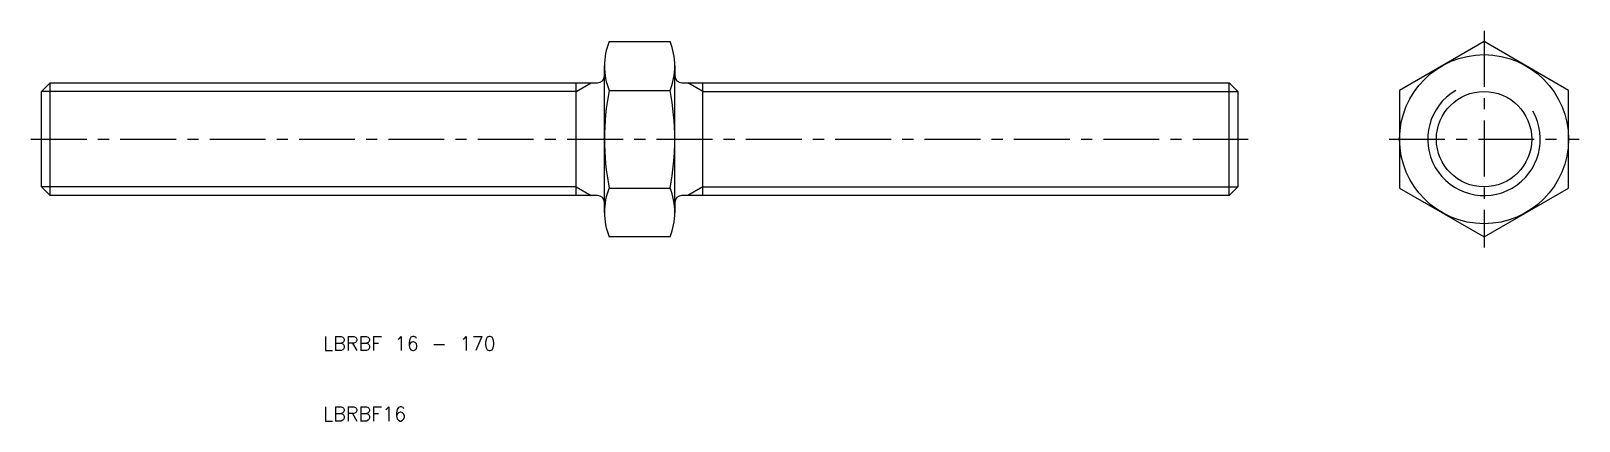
# Model space of a CAD drawing. Extents: x -32 to 188, y 10 to 65.
import ezdxf

# ---------------------------------------------------------------- set-up
doc = ezdxf.new("R2010")
doc.units = 0
doc.header["$LTSCALE"] = 0.25
doc.linetypes.add('CENTER', pattern=[50.8, 31.75, -6.35, 6.35, -6.35])
doc.layers.get('0').update_dxf_attribs({"linetype": 'CONTINUOUS'})
doc.layers.add('CENTER', color=1, linetype='CENTER')
doc.styles.get("Standard").update_dxf_attribs({"font": 'txt.shx', "bigfont": 'extfont.shx'})

msp = doc.modelspace()

# ---------------------------------------------------------------- linework, layer by layer
for p, q in [((50.67, 63.86), (59.33, 63.86)), ((175, 63.86), (163, 56.93)), ((187, 56.93), (175, 63.86)), ((50, 59), (50, 60.39)), ((60, 60.39), (60, 59)), ((-30, 56.77), (-28.77, 58)), ((-28.77, 42), (-28.77, 58)), ((-28.77, 58), (46, 58)), ((46, 42), (46, 58)), ((46, 58), (48.13, 58)), ((48.13, 58), (49, 58)), ((50, 41), (50, 59)), ((60, 41), (60, 59)), ((61, 58), (61.87, 58)), ((61.87, 58), (138.77, 58)), ((64, 42), (64, 58)), ((138.77, 42), (138.77, 58)), ((138.77, 58), (140, 56.77)), ((-30, 43.23), (-30, 56.77)), ((50.67, 56.93), (59.33, 56.93)), ((140, 56.77), (140, 43.23)), ((163, 56.93), (163, 43.07)), ((187, 43.07), (187, 56.93)), ((-28.77, 42), (-30, 43.23)), ((49, 42), (-28.77, 42)), ((50.67, 43.07), (59.33, 43.07)), ((138.77, 42), (61, 42)), ((140, 43.23), (138.77, 42)), ((163, 43.07), (175, 36.14)), ((175, 36.14), (187, 43.07)), ((50, 39.61), (50, 41)), ((60, 41), (60, 39.61)), ((59.33, 36.14), (50.67, 36.14))]:
    msp.add_line(p, q)
at = {"color": 3}
for p, q in [((46, 56.77), (48.13, 58)), ((64, 56.77), (61.87, 58)), ((46, 56.77), (-30, 56.77)), ((64, 56.77), (140, 56.77)), ((46, 43.23), (-30, 43.23)), ((46, 43.23), (48.13, 42)), ((64, 43.23), (61.87, 42)), ((64, 43.23), (140, 43.23))]:
    msp.add_line(p, q, dxfattribs=at)
for radius in [12, 6.77]:
    msp.add_circle((175, 50), radius)
for centre, radius, start, end in [((59.25, 60.39), 9.25, 158.0126, 180), ((50.75, 60.39), 9.25, 0, 21.9874), ((59.25, 60.39), 9.25, 180, 201.9874), ((50.75, 60.39), 9.25, 338.0126, 0), ((49, 59), 1, 270, 0), ((61, 59), 1, 180, 270), ((86, 50), 36, 168.9042, 191.0958), ((24, 50), 36, 348.9042, 11.0958), ((49, 41), 1, 0, 90), ((59.25, 39.61), 9.25, 158.0126, 180), ((50.75, 39.61), 9.25, 0, 21.9874), ((61, 41), 1, 90, 180), ((59.25, 39.61), 9.25, 180, 201.9874), ((50.75, 39.61), 9.25, 338.0126, 0)]:
    msp.add_arc(centre, radius, start, end)
msp.add_arc((175, 50), 8, 120, 30, dxfattribs=at)
at = {"layer": 'CENTER', "color": 1, "linetype": 'CENTER'}
for p, q in [((175, 65.36), (175, 34.64)), ((-31.5, 50), (141.5, 50)), ((161.5, 50), (188.5, 50))]:
    msp.add_line(p, q, dxfattribs=at)

# ---------------------------------------------------------------- texts
for s, p in [('LBRBF 16 - 170', (10, 20)), ('LBRBF16', (10, 10))]:
    msp.add_text(s, height=2).set_placement(p)

doc.saveas('drawing.dxf')
